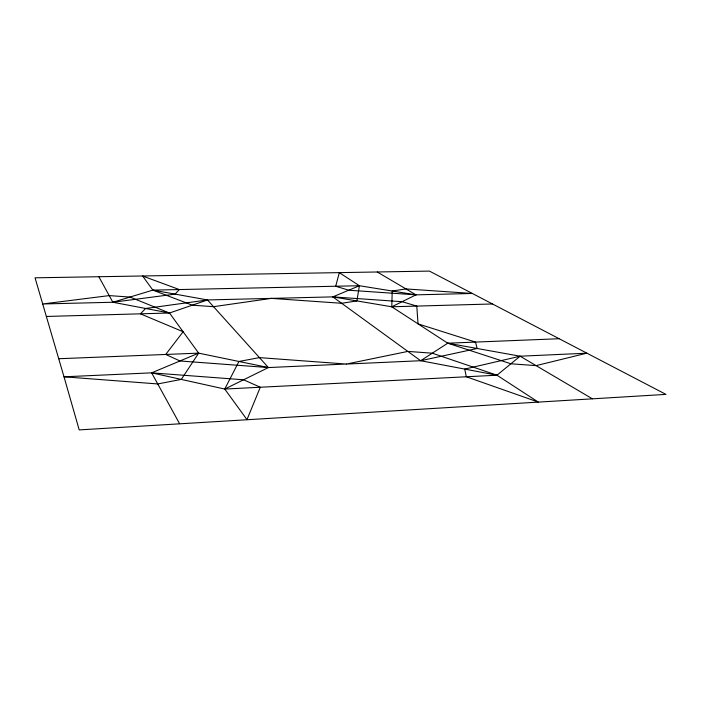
<?xml version="1.0" encoding="UTF-8"?>
<svg xmlns="http://www.w3.org/2000/svg" width="701" height="701" viewBox="0 0 701 701"><rect width="100%" height="100%" fill="white"/><g stroke="black" fill="none" stroke-linecap="round" stroke-linejoin="round"><path stroke-width="1.05" d="M592.336 398.781L520.116 356.213L496.965 375.21L420.635 360.717L332.835 296.882L402.12 301.693L416.788 306.092L418.024 323.862L475.497 342.079L477.171 348.493L420.635 360.717L346.312 364.082L407.842 351.411L432.28 353.19L496.965 375.21L538.245 402.059L466.314 376.77L464.728 369.085L520.116 356.213L586.772 353.199L536.072 365.624L510.889 363.784L447.746 343.192L391.771 306.784L392.218 291.02L405.967 288.926L472.308 293.474L416.008 294.849L348.739 290.214L335.691 286.245L339.328 272.671L359.42 285.736L416.008 294.849L391.771 306.784L332.835 296.882L207.487 299.949L145.642 308.475L140.41 313.82L183.119 331.757L165.725 354.452L179.955 360.971L268.395 367.561L346.268 364.038L259.44 357.624L238.927 361.471L224.758 389.055L246.98 419.636L260.299 387.241L243.58 379.784L151.644 372.844L64.01 376.805L35.05 277.815L429.415 271.094L665.95 394.383L79.204 429.906L64.01 376.805L157.743 383.946L181.287 379.416L198.655 353.138L268.395 367.561L224.758 389.055L151.644 372.844L179.587 423.711M98.867 276.772L112.87 302.254L152.862 290.118L359.42 285.736L356.862 300.922L341.65 303.288L271.348 298.381L213.56 306.679L192.267 305.18L152.862 290.118L142.618 276.028L179.316 289.557L175.127 294.122L112.87 302.254L42.7 303.971L109.216 295.603L129.965 297.066L169.493 313.005L198.655 353.138L151.644 372.844M420.635 360.717L447.746 343.192L559.048 338.732M332.835 296.882L359.42 285.736M46.354 316.458L169.493 313.005L207.487 299.949L268.395 367.561M224.758 389.055L496.965 375.21M58.726 358.737L198.655 353.138M391.771 306.784L492.426 303.971M152.862 290.118L207.487 299.949M447.746 343.192L520.116 356.213M112.87 302.254L169.493 313.005M377.296 272.023L416.008 294.849"/></g></svg>
